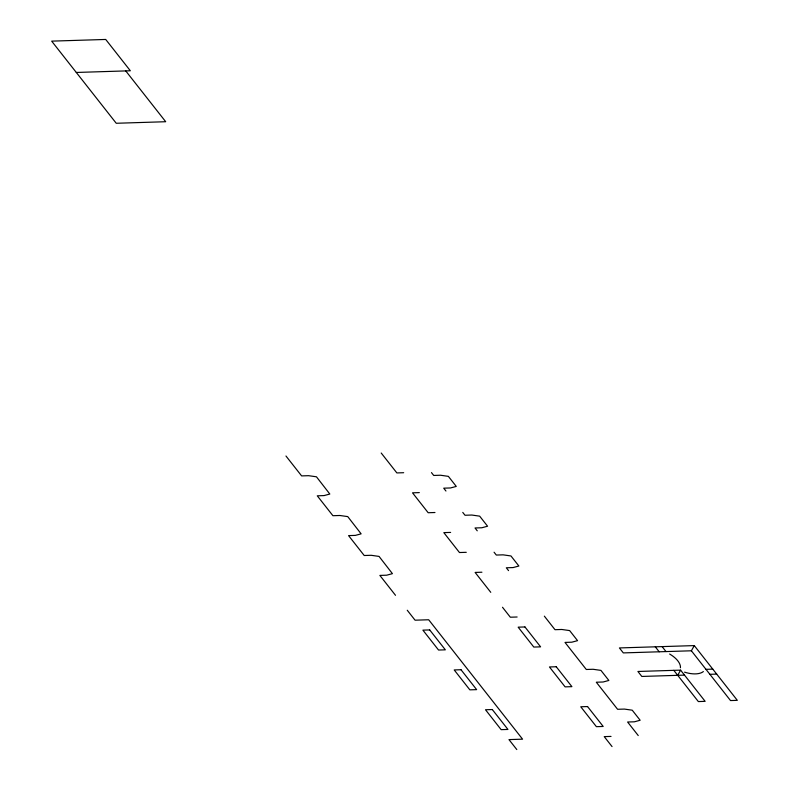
<?xml version="1.0" encoding="UTF-8"?>
<svg xmlns="http://www.w3.org/2000/svg" width="789" height="789" viewBox="0 0 789 789"><rect width="100%" height="100%" fill="white"/><g stroke="black" fill="none" stroke-linecap="round" stroke-linejoin="round"><path stroke-width="1.18" d="M677.712 675.325L680.601 670.137L705.149 701.352L698.344 701.569L673.796 670.344M691.381 650.787L694.281 645.599L737.33 700.346L730.525 700.563L691.381 650.787L623.32 652.907L619.404 647.937L694.281 645.599M76.296 72.46L130.343 70.773L105.716 39.45L51.67 41.136L116.249 123.271L165.7 121.723L125.747 70.921M403.672 472.71L396.867 472.927L381.215 453.024M419.324 492.612L412.519 492.829L428.171 512.732L434.976 512.515M450.618 532.417L443.812 532.624L459.464 552.527L466.269 552.32M481.921 572.222L475.116 572.429L490.768 592.332M517.13 616.998L510.325 617.215L502.504 607.264M680.601 670.137L637.906 671.469L641.822 676.449L684.517 675.108M705.977 669.338L712.783 669.131M709.893 674.319L716.698 674.102M611.031 736.413L604.226 736.62L612.047 746.572M662.099 646.605L666.005 651.576M655.294 646.812L659.2 651.793M431.475 472.601L433.713 475.451L440.518 475.234L448.369 476.359L456.279 486.418L450.519 487.957L443.714 488.174L445.953 491.024M462.768 512.406L465.007 515.256L471.812 515.039L479.663 516.154L487.572 526.224L481.823 527.762L475.017 527.979L477.256 530.819M494.072 552.211L496.311 555.052L503.116 554.845L510.966 555.959L518.876 566.019L513.116 567.567L506.311 567.784L508.55 570.625M544.351 616.15L554.992 629.691L561.798 629.474L569.648 630.589L577.558 640.658L571.798 642.197L565.003 642.414L586.296 669.486L593.091 669.279L600.942 670.394L608.861 680.453L603.102 682.002L596.297 682.219L617.59 709.291L624.395 709.084L632.245 710.199L640.155 720.258L634.395 721.807L627.6 722.014L638.242 735.555M285.963 456.003L301.615 475.905L308.607 475.688L316.458 476.803L329.822 494.042L324.072 495.591L317.267 495.808L332.909 515.7L339.901 515.493L347.752 516.608L361.125 533.847L355.366 535.396L348.56 535.603L364.212 555.505L371.205 555.298L379.055 556.413L392.419 573.652L386.669 575.201L379.864 575.408L395.506 595.31M407.252 610.242L415.073 620.193L428.683 619.76L522.574 739.175L508.964 739.599L516.795 749.55M669.624 654.022A21.145 10.642 22.2 0 1 680.434 667.78M703.364 671.567A21.145 10.642 22.2 0 1 684.556 672.149M429.699 629.928L422.894 630.135L438.546 650.037L445.351 649.83L429.699 629.928M524.951 626.949L518.156 627.166L533.798 647.059L540.603 646.852L524.951 626.949M461.003 669.733L454.198 669.94L469.849 689.842L476.645 689.635L461.003 669.733M556.255 666.754L549.45 666.961L565.102 686.864L571.907 686.657L556.255 666.754M492.297 709.538L485.491 709.745L501.143 729.647L507.948 729.44L492.297 709.538M587.549 706.559L580.753 706.766L596.395 726.669L603.2 726.462L587.549 706.559"/></g></svg>
